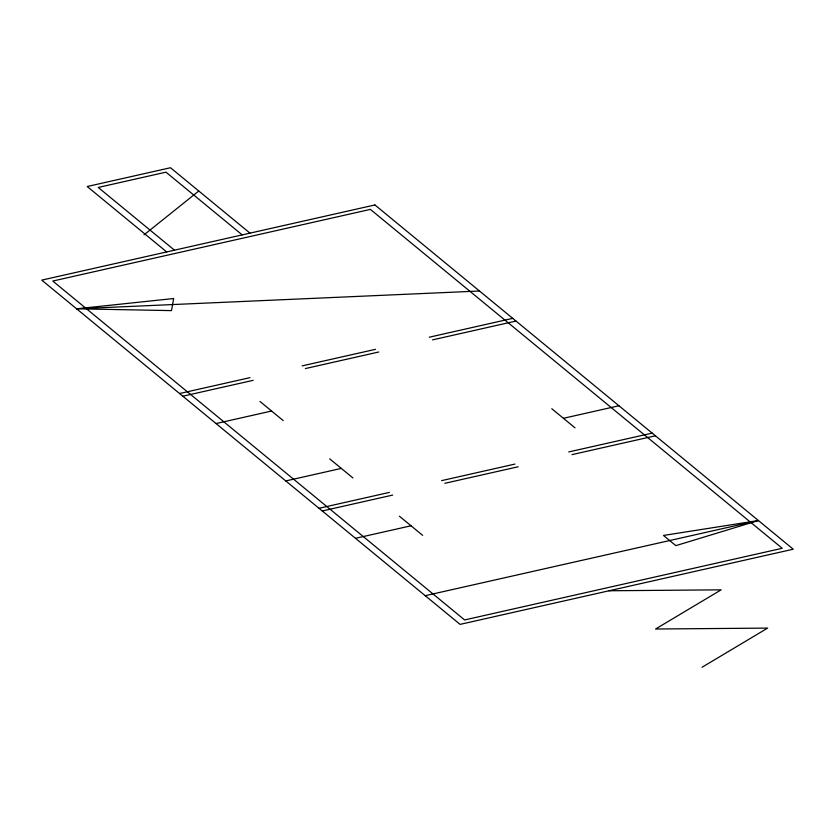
<?xml version="1.0" encoding="UTF-8"?>
<svg xmlns="http://www.w3.org/2000/svg" width="835" height="835" viewBox="0 0 835 835"><rect width="100%" height="100%" fill="white"/><g stroke="black" fill="none" stroke-linecap="round" stroke-linejoin="round"><path stroke-width="1.25" d="M144.027 234.854L198.782 191.006M702.037 667.269L767.647 628.097L655.558 629.016L721.158 589.844L609.08 590.762M758.389 520.529L675.849 545.641L663.47 535.454L758.389 520.529L425.224 595.689M179.567 393.536L249.968 377.65M302.134 365.876L375.489 349.333M429.294 337.194L512.732 318.365M182.823 396.207L253.224 380.322M305.391 368.559L378.746 352.005M432.54 339.876L515.988 321.047M216.056 423.554L271.584 411.029M285.779 480.939L341.306 468.404M563.416 418.304L618.944 405.768M319.012 508.285L389.413 492.399M441.579 480.636L514.934 464.083M568.729 451.944L652.177 433.125M322.268 510.968L392.669 495.082M444.836 483.308L518.191 466.765M571.985 454.626L655.433 435.797M355.501 538.314L411.029 525.789M76.611 308.804L173.659 298.523L171.509 310.62L76.611 308.804L479.499 291.018M551.799 408.733L575.033 427.864M249.978 233.142L170.497 167.731L87.205 186.518L166.687 251.93M242.202 234.896L165.977 172.167L98.227 187.447L174.463 250.176M259.967 401.468L283.201 420.589M329.689 458.843L352.923 477.975M399.412 516.218L422.646 535.35M374.915 204.951L41.75 280.122L460.085 624.382L793.25 549.211L374.915 204.951M370.396 209.387L52.782 281.04L464.604 619.946L782.218 548.292L370.396 209.387"/></g></svg>
